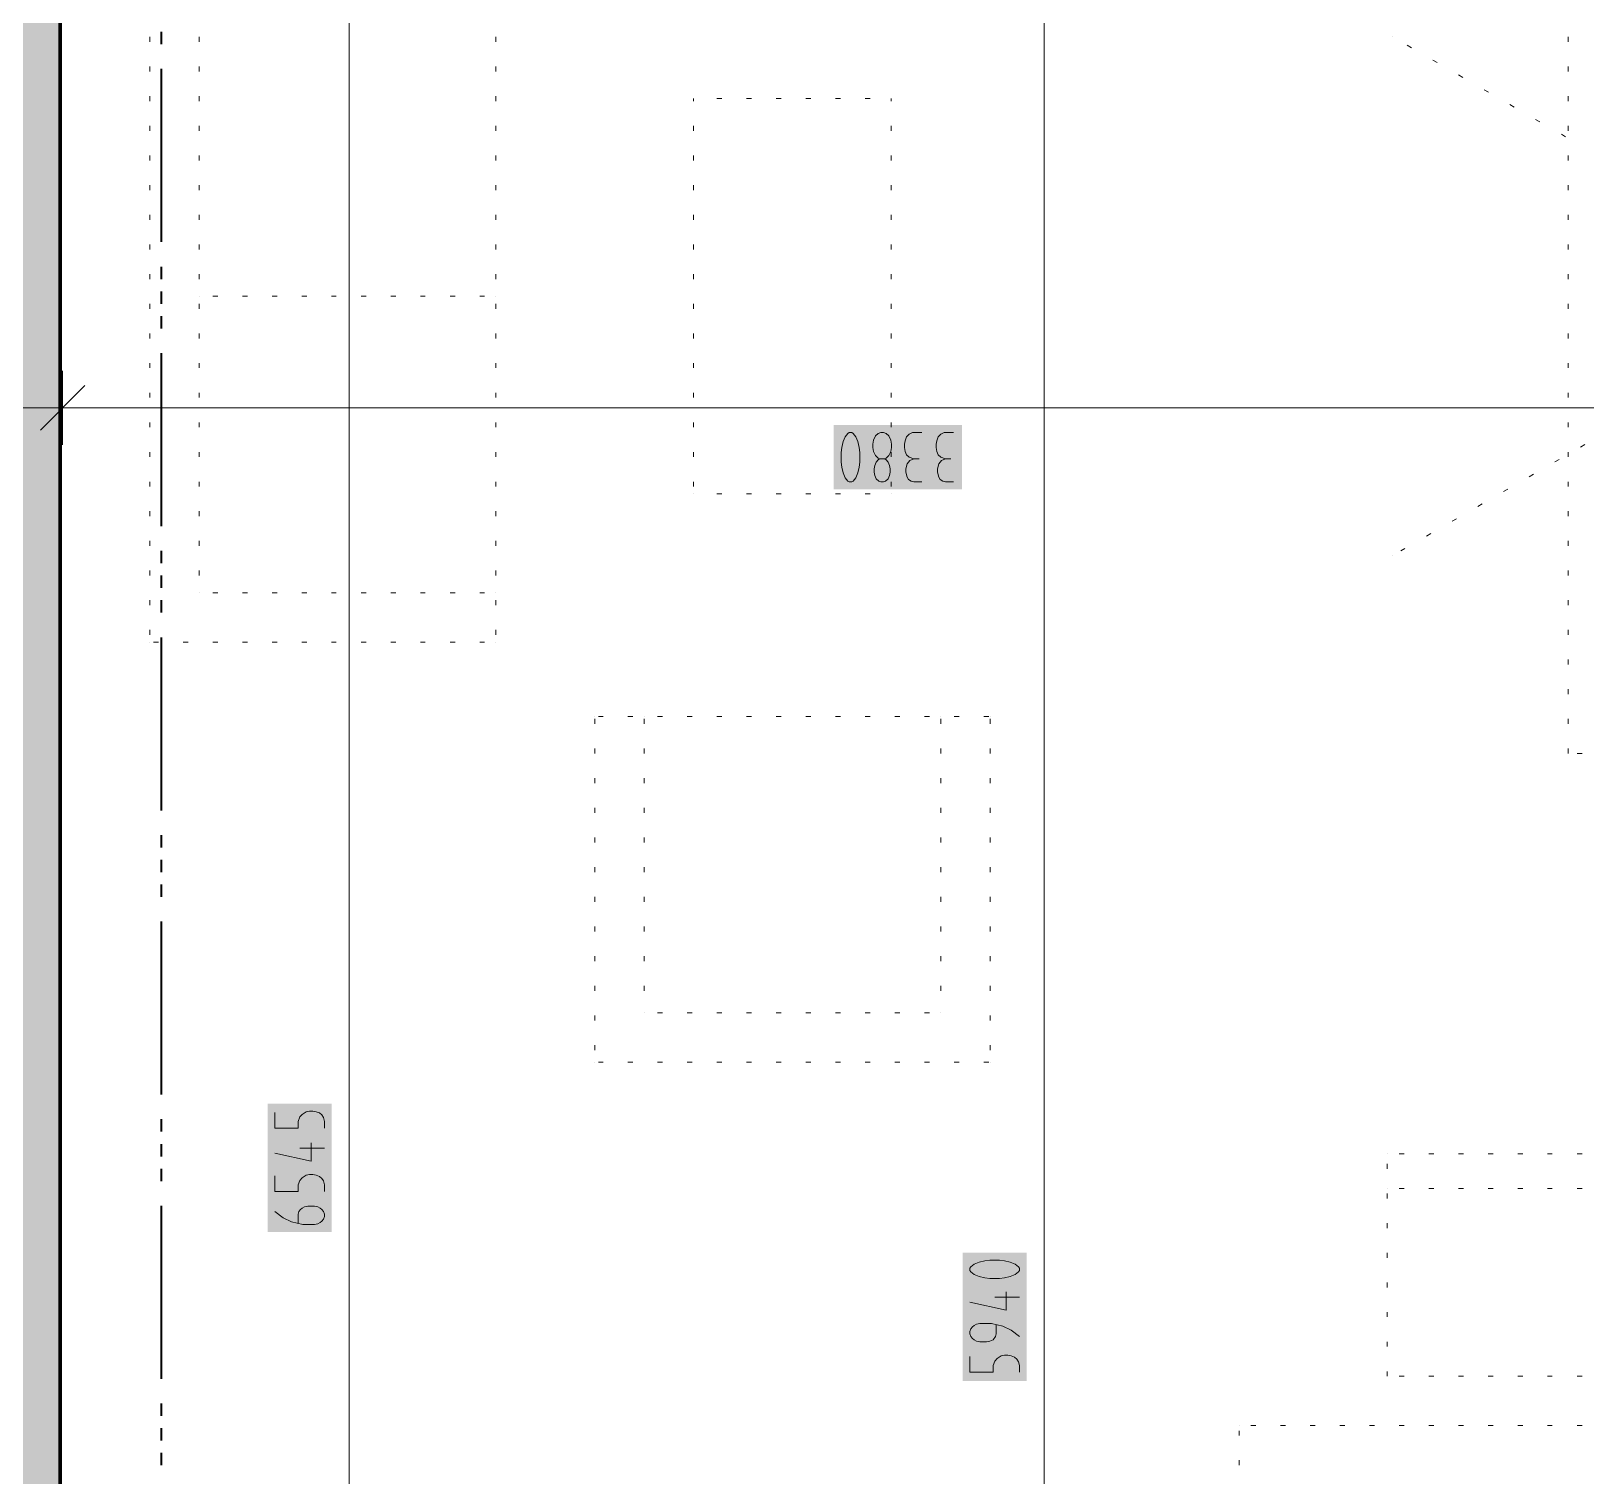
# Model space of a CAD drawing. Header units: millimetres. Extents: x 0 to 594, y 0 to 420.
# Drawn here: x 177.71 to 206.52, y 283.33 to 310.1 of the extents above; entities that cross this region are included whole.
import ezdxf

# ---------------------------------------------------------------- set-up
doc = ezdxf.new("R2010")
doc.units = ezdxf.units.MM
doc.header["$LTSCALE"] = 8
for name, color, linetype in [('PDF_Koty delkove', 7, 'Continuous'), ('PDF_Nabytek', 7, 'Continuous'), ('PDF_Pozarni useky', 7, 'Continuous'), ('PDF_Steny obvodove nosne', 7, 'Continuous')]:
    doc.layers.add(name, color=color, linetype=linetype)

msp = doc.modelspace()

# ---------------------------------------------------------------- hatches: boundary and pattern name
at = {"layer": 'PDF_Steny obvodove nosne', "true_color": 0xc0c0c0, "transparency": 33554559}
msp.add_hatch(color=9, dxfattribs=at).paths.add_polyline_path([(176.414, 316.773), (176.414, 236.45), (178.246, 236.45), (178.246, 319), (178.246, 321.269), (176.414, 320.656)])

# ---------------------------------------------------------------- linework, layer by layer
at = {"layer": 'PDF_Koty delkove', "lineweight": 18}
for points in [[(183.6, 257.744), (183.6, 259.072), (183.6, 319)], [(196.478, 190.656), (196.478, 207.784), (196.478, 216.165), (196.478, 217.812), (196.478, 220.285), (196.478, 222.575), (196.478, 236.313), (196.478, 238.786), (196.478, 257.744), (196.478, 259.072), (196.478, 313.476)], [(178.291, 303.805), (178.291, 303.118), (178.291, 302.432)], [(178.703, 303.531), (177.879, 302.706)], [(235.992, 303.118), (234.068, 303.118), (210.576, 303.118), (209.248, 303.118), (178.291, 303.118), (176.368, 303.118), (151.365, 303.118), (145.411, 303.118), (144.083, 303.118), (112.577, 303.118), (109.188, 303.118)], [(194.209, 302.661), (194.038, 302.661), (193.978, 302.629), (193.928, 302.584), (193.904, 302.508), (193.892, 302.446), (193.892, 302.385), (193.904, 302.309), (193.928, 302.248), (193.978, 302.203), (194.063, 302.171)], [(194.797, 302.661), (194.626, 302.661), (194.565, 302.629), (194.515, 302.584), (194.491, 302.508), (194.479, 302.446), (194.479, 302.385), (194.491, 302.309), (194.515, 302.248)], [(194.515, 302.248), (194.565, 302.203), (194.65, 302.171)], [(193.536, 301.759), (193.5, 301.745), (193.451, 301.745), (193.415, 301.759), (193.365, 301.805), (193.341, 301.866), (193.329, 301.927), (193.329, 301.988), (193.341, 302.05), (193.365, 302.11), (193.402, 302.156), (193.426, 302.171)], [(193.525, 302.171), (193.549, 302.156), (193.586, 302.11), (193.61, 302.05), (193.622, 301.988), (193.622, 301.927), (193.61, 301.866), (193.586, 301.805), (193.536, 301.759)], [(194.209, 301.745), (194.063, 301.745), (194.013, 301.759), (193.965, 301.79), (193.94, 301.836), (193.916, 301.927), (193.916, 301.988), (193.94, 302.08), (193.989, 302.141), (194.063, 302.171), (194.16, 302.171)], [(194.797, 301.745), (194.65, 301.745), (194.601, 301.759), (194.552, 301.79), (194.527, 301.836), (194.503, 301.927), (194.503, 301.988), (194.527, 302.08), (194.576, 302.141), (194.65, 302.171), (194.747, 302.171)], [(182.226, 290.064), (182.226, 289.77), (182.653, 289.77), (182.653, 289.893), (182.684, 289.978), (182.73, 290.027), (182.806, 290.076), (182.866, 290.088), (182.928, 290.088), (182.989, 290.076), (183.05, 290.052), (183.095, 290.015), (183.127, 289.966), (183.142, 289.893), (183.142, 289.77)], [(182.898, 289.501), (182.898, 289.158), (182.226, 289.306)], [(183.142, 289.403), (182.684, 289.403)], [(182.226, 288.89), (182.226, 288.596), (182.653, 288.596), (182.653, 288.719), (182.684, 288.804), (182.73, 288.853), (182.806, 288.902), (182.866, 288.914), (182.928, 288.914), (182.989, 288.902), (183.05, 288.877), (183.095, 288.841), (183.127, 288.792), (183.142, 288.719), (183.142, 288.596)], [(182.531, 288.033), (182.378, 288.107), (182.226, 288.229)], [(182.653, 288.009), (182.653, 288.18), (182.669, 288.229), (182.699, 288.266), (182.73, 288.29), (182.775, 288.314), (182.836, 288.327), (182.958, 288.327), (183.019, 288.314), (183.065, 288.29), (183.095, 288.266), (183.127, 288.229), (183.142, 288.18), (183.142, 288.132), (183.127, 288.083), (183.095, 288.046), (183.065, 288.022), (183.019, 287.997), (182.958, 287.984), (182.745, 287.984), (182.531, 288.033)], [(195.775, 286.739), (195.775, 286.396), (195.104, 286.544)], [(196.02, 286.641), (195.562, 286.641)], [(196.02, 285.908), (195.867, 286.03), (195.714, 286.103), (195.5, 286.152), (195.286, 286.152), (195.226, 286.139), (195.18, 286.115), (195.15, 286.091), (195.118, 286.054), (195.104, 286.005)], [(195.104, 286.005), (195.104, 285.957), (195.118, 285.908), (195.15, 285.871), (195.18, 285.847), (195.226, 285.822), (195.286, 285.809), (195.409, 285.809), (195.469, 285.822), (195.531, 285.847), (195.576, 285.908), (195.592, 285.957), (195.592, 286.128)], [(195.104, 285.541), (195.104, 285.247), (195.531, 285.247), (195.531, 285.37), (195.562, 285.455), (195.607, 285.504), (195.683, 285.552), (195.744, 285.565), (195.805, 285.565), (195.867, 285.552), (195.927, 285.528), (195.973, 285.491), (196.004, 285.443), (196.02, 285.37), (196.02, 285.247)]]:
    msp.add_lwpolyline(points, dxfattribs=at)
for points in [[(192.717, 302.293), (192.717, 302.11), (192.73, 302.019), (192.754, 301.912), (192.791, 301.821), (192.839, 301.759), (192.864, 301.745), (192.913, 301.745), (192.938, 301.759), (192.986, 301.821), (193.023, 301.912), (193.048, 302.019), (193.06, 302.11), (193.06, 302.293), (193.048, 302.385), (193.023, 302.492), (192.986, 302.584), (192.938, 302.645), (192.913, 302.661), (192.864, 302.661), (192.839, 302.645), (192.791, 302.584), (192.754, 302.492), (192.73, 302.385)], [(193.305, 302.446), (193.305, 302.385), (193.317, 302.309), (193.353, 302.233), (193.402, 302.187), (193.426, 302.171), (193.525, 302.171), (193.549, 302.187), (193.598, 302.233), (193.635, 302.309), (193.647, 302.385), (193.647, 302.446), (193.635, 302.522), (193.598, 302.599), (193.549, 302.645), (193.5, 302.661), (193.451, 302.661), (193.402, 302.645), (193.353, 302.599), (193.317, 302.522)], [(195.652, 287.326), (195.469, 287.326), (195.378, 287.314), (195.271, 287.289), (195.18, 287.253), (195.118, 287.204), (195.104, 287.179), (195.104, 287.131), (195.118, 287.106), (195.18, 287.058), (195.271, 287.021), (195.378, 286.996), (195.469, 286.983), (195.652, 286.983), (195.744, 286.996), (195.851, 287.021), (195.943, 287.058), (196.004, 287.106), (196.02, 287.131), (196.02, 287.179), (196.004, 287.204), (195.943, 287.253), (195.851, 287.289), (195.744, 287.314)]]:
    msp.add_lwpolyline(points, close=True, dxfattribs=at)
at = {"layer": 'PDF_Koty delkove', "color": 7, "lineweight": 18, "true_color": 0xffffff, "transparency": 33554559}
for points in [[(194.959, 302.798), (192.58, 302.798), (194.959, 301.607), (192.58, 301.607)], [(183.279, 287.847), (183.279, 290.225), (182.089, 287.847), (182.089, 290.225)], [(196.157, 285.085), (196.157, 287.463), (194.966, 285.085), (194.966, 287.463)]]:
    msp.add_solid(points, dxfattribs=at)
at = {"layer": 'PDF_Nabytek', "lineweight": 13}
for points in [[(179.908, 309.901), (179.908, 309.993)], [(180.824, 309.901), (180.824, 309.993)], [(186.319, 309.901), (186.319, 309.993)], [(202.938, 309.991), (202.938, 309.991)], [(206.188, 309.901), (206.188, 309.993)], [(203.285, 309.791), (203.205, 309.837)], [(179.908, 309.352), (179.908, 309.444)], [(180.824, 309.352), (180.824, 309.444)], [(186.319, 309.352), (186.319, 309.444)], [(203.761, 309.516), (203.681, 309.562)], [(206.188, 309.352), (206.188, 309.444)], [(204.237, 309.242), (204.157, 309.287)], [(179.908, 308.802), (179.908, 308.894)], [(180.824, 308.802), (180.824, 308.894)], [(186.319, 308.802), (186.319, 308.894)], [(189.982, 308.85), (189.982, 308.85)], [(189.982, 308.802), (189.982, 308.85)], [(189.982, 308.85), (189.982, 308.85)], [(190.507, 308.85), (190.416, 308.85)], [(191.057, 308.85), (190.965, 308.85)], [(191.606, 308.85), (191.515, 308.85)], [(192.156, 308.85), (192.064, 308.85)], [(192.705, 308.85), (192.614, 308.85)], [(193.255, 308.85), (193.163, 308.85)], [(193.646, 308.85), (193.646, 308.85)], [(193.646, 308.802), (193.646, 308.85)], [(193.646, 308.85), (193.646, 308.85)], [(204.712, 308.967), (204.633, 309.013)], [(206.188, 308.802), (206.188, 308.894)], [(205.188, 308.692), (205.109, 308.738)], [(179.908, 308.253), (179.908, 308.344)], [(180.824, 308.253), (180.824, 308.344)], [(186.319, 308.253), (186.319, 308.344)], [(189.982, 308.253), (189.982, 308.344)], [(193.646, 308.253), (193.646, 308.344)], [(205.664, 308.417), (205.585, 308.463)], [(206.188, 308.253), (206.188, 308.344)], [(206.14, 308.143), (206.061, 308.188)], [(179.908, 307.703), (179.908, 307.795)], [(180.824, 307.703), (180.824, 307.795)], [(186.319, 307.703), (186.319, 307.795)], [(189.982, 307.703), (189.982, 307.795)], [(193.646, 307.703), (193.646, 307.795)], [(206.188, 307.703), (206.188, 307.795)], [(179.908, 307.154), (179.908, 307.245)], [(180.824, 307.154), (180.824, 307.245)], [(186.319, 307.154), (186.319, 307.245)], [(189.982, 307.154), (189.982, 307.245)], [(193.646, 307.154), (193.646, 307.245)], [(206.188, 307.154), (206.188, 307.245)], [(179.908, 306.604), (179.908, 306.696)], [(180.824, 306.604), (180.824, 306.696)], [(186.319, 306.604), (186.319, 306.696)], [(189.982, 306.604), (189.982, 306.696)], [(193.646, 306.604), (193.646, 306.696)], [(206.188, 306.604), (206.188, 306.696)], [(179.908, 306.055), (179.908, 306.146)], [(180.824, 306.055), (180.824, 306.146)], [(186.319, 306.055), (186.319, 306.146)], [(189.982, 306.055), (189.982, 306.146)], [(193.646, 306.055), (193.646, 306.146)], [(206.188, 306.055), (206.188, 306.146)], [(179.908, 305.505), (179.908, 305.597)], [(180.824, 305.505), (180.824, 305.597)], [(186.319, 305.505), (186.319, 305.597)], [(189.982, 305.505), (189.982, 305.597)], [(193.646, 305.505), (193.646, 305.597)], [(206.188, 305.505), (206.188, 305.597)], [(180.824, 305.187), (180.824, 305.187)], [(181.165, 305.187), (181.074, 305.187)], [(181.715, 305.187), (181.623, 305.187)], [(182.264, 305.187), (182.173, 305.187)], [(182.814, 305.187), (182.722, 305.187)], [(183.363, 305.187), (183.272, 305.187)], [(183.913, 305.187), (183.821, 305.187)], [(184.463, 305.187), (184.371, 305.187)], [(185.012, 305.187), (184.92, 305.187)], [(185.562, 305.187), (185.47, 305.187)], [(186.111, 305.187), (186.02, 305.187)], [(186.319, 305.187), (186.319, 305.187)], [(179.908, 304.956), (179.908, 305.047)], [(180.824, 304.956), (180.824, 305.047)], [(186.319, 304.956), (186.319, 305.047)], [(189.982, 304.956), (189.982, 305.047)], [(193.646, 304.956), (193.646, 305.047)], [(206.188, 304.956), (206.188, 305.047)], [(179.908, 304.406), (179.908, 304.498)], [(180.824, 304.406), (180.824, 304.498)], [(186.319, 304.406), (186.319, 304.498)], [(189.982, 304.406), (189.982, 304.498)], [(193.646, 304.406), (193.646, 304.498)], [(206.188, 304.406), (206.188, 304.498)], [(179.908, 303.857), (179.908, 303.948)], [(180.824, 303.857), (180.824, 303.948)], [(186.319, 303.857), (186.319, 303.948)], [(189.982, 303.857), (189.982, 303.948)], [(193.646, 303.857), (193.646, 303.948)], [(206.188, 303.857), (206.188, 303.948)], [(179.908, 303.307), (179.908, 303.399)], [(180.824, 303.307), (180.824, 303.399)], [(186.319, 303.307), (186.319, 303.399)], [(189.982, 303.307), (189.982, 303.399)], [(193.646, 303.307), (193.646, 303.399)], [(206.188, 303.307), (206.188, 303.399)], [(179.908, 302.758), (179.908, 302.849)], [(180.824, 302.758), (180.824, 302.849)], [(186.319, 302.758), (186.319, 302.849)], [(189.982, 302.758), (189.982, 302.849)], [(193.646, 302.758), (193.646, 302.849)], [(206.188, 302.758), (206.188, 302.849)], [(179.908, 302.208), (179.908, 302.3)], [(180.824, 302.208), (180.824, 302.3)], [(186.319, 302.208), (186.319, 302.3)], [(189.982, 302.208), (189.982, 302.3)], [(193.646, 302.208), (193.646, 302.3)], [(206.188, 302.208), (206.188, 302.3)], [(206.416, 302.39), (206.495, 302.436)], [(205.94, 302.116), (206.019, 302.161)], [(179.908, 301.659), (179.908, 301.75)], [(180.824, 301.659), (180.824, 301.75)], [(186.319, 301.659), (186.319, 301.75)], [(189.982, 301.659), (189.982, 301.75)], [(193.646, 301.659), (193.646, 301.75)], [(205.464, 301.841), (205.543, 301.887)], [(206.188, 301.659), (206.188, 301.75)], [(189.982, 301.523), (189.982, 301.523)], [(189.982, 301.523), (189.982, 301.523)], [(190.507, 301.523), (190.416, 301.523)], [(191.057, 301.523), (190.965, 301.523)], [(191.606, 301.523), (191.515, 301.523)], [(192.156, 301.523), (192.064, 301.523)], [(192.705, 301.523), (192.614, 301.523)], [(193.255, 301.523), (193.163, 301.523)], [(193.646, 301.523), (193.646, 301.523)], [(193.646, 301.523), (193.646, 301.523)], [(204.988, 301.566), (205.068, 301.612)], [(179.908, 301.109), (179.908, 301.201)], [(180.824, 301.109), (180.824, 301.201)], [(186.319, 301.109), (186.319, 301.201)], [(204.036, 301.017), (204.116, 301.062)], [(204.512, 301.291), (204.592, 301.337)], [(206.188, 301.109), (206.188, 301.201)], [(203.561, 300.742), (203.64, 300.788)], [(179.908, 300.56), (179.908, 300.651)], [(180.824, 300.56), (180.824, 300.651)], [(186.319, 300.56), (186.319, 300.651)], [(203.085, 300.467), (203.164, 300.513)], [(206.188, 300.56), (206.188, 300.651)], [(202.938, 300.382), (202.938, 300.382)], [(179.908, 300.01), (179.908, 300.102)], [(180.824, 300.01), (180.824, 300.102)], [(186.319, 300.01), (186.319, 300.102)], [(206.188, 300.01), (206.188, 300.102)], [(180.824, 299.692), (180.824, 299.692)], [(180.824, 299.692), (180.824, 299.692)], [(181.165, 299.692), (181.074, 299.692)], [(181.715, 299.692), (181.623, 299.692)], [(182.264, 299.692), (182.173, 299.692)], [(182.814, 299.692), (182.722, 299.692)], [(183.363, 299.692), (183.272, 299.692)], [(183.913, 299.692), (183.821, 299.692)], [(184.463, 299.692), (184.371, 299.692)], [(185.012, 299.692), (184.92, 299.692)], [(185.562, 299.692), (185.47, 299.692)], [(186.111, 299.692), (186.02, 299.692)], [(186.319, 299.692), (186.319, 299.692)], [(179.908, 299.46), (179.908, 299.552)], [(186.319, 299.46), (186.319, 299.552)], [(206.188, 299.46), (206.188, 299.552)], [(179.908, 298.911), (179.908, 299.003)], [(179.908, 298.776), (179.908, 298.776)], [(179.908, 298.776), (179.908, 298.776)], [(180.066, 298.776), (179.975, 298.776)], [(180.616, 298.776), (180.524, 298.776)], [(181.165, 298.776), (181.074, 298.776)], [(181.715, 298.776), (181.623, 298.776)], [(182.264, 298.776), (182.173, 298.776)], [(182.814, 298.776), (182.722, 298.776)], [(183.363, 298.776), (183.272, 298.776)], [(183.913, 298.776), (183.821, 298.776)], [(184.463, 298.776), (184.371, 298.776)], [(185.012, 298.776), (184.92, 298.776)], [(185.562, 298.776), (185.47, 298.776)], [(186.111, 298.776), (186.02, 298.776)], [(186.319, 298.911), (186.319, 299.003)], [(186.319, 298.776), (186.319, 298.776)], [(186.319, 298.776), (186.319, 298.776)], [(206.188, 298.911), (206.188, 299.003)], [(206.188, 298.361), (206.188, 298.453)], [(206.188, 297.812), (206.188, 297.903)], [(188.151, 297.402), (188.151, 297.402)], [(188.151, 297.402), (188.151, 297.402)], [(188.151, 297.262), (188.151, 297.354)], [(188.309, 297.402), (188.218, 297.402)], [(188.859, 297.402), (188.767, 297.402)], [(189.067, 297.402), (189.067, 297.402)], [(189.067, 297.262), (189.067, 297.354)], [(189.408, 297.402), (189.317, 297.402)], [(189.958, 297.402), (189.866, 297.402)], [(190.507, 297.402), (190.416, 297.402)], [(191.057, 297.402), (190.965, 297.402)], [(191.606, 297.402), (191.515, 297.402)], [(192.156, 297.402), (192.064, 297.402)], [(192.705, 297.402), (192.614, 297.402)], [(193.255, 297.402), (193.163, 297.402)], [(193.804, 297.402), (193.713, 297.402)], [(194.354, 297.402), (194.262, 297.402)], [(194.562, 297.402), (194.562, 297.402)], [(194.562, 297.262), (194.562, 297.354)], [(194.904, 297.402), (194.812, 297.402)], [(195.453, 297.402), (195.361, 297.402)], [(195.478, 297.402), (195.478, 297.402)], [(195.478, 297.402), (195.478, 297.402)], [(195.478, 297.262), (195.478, 297.354)], [(206.188, 297.262), (206.188, 297.354)], [(188.151, 296.713), (188.151, 296.804)], [(189.067, 296.713), (189.067, 296.804)], [(194.562, 296.713), (194.562, 296.804)], [(195.478, 296.713), (195.478, 296.804)], [(206.188, 296.715), (206.188, 296.804)], [(206.188, 296.715), (206.188, 296.715)], [(206.444, 296.715), (206.352, 296.715)], [(188.151, 296.163), (188.151, 296.255)], [(189.067, 296.163), (189.067, 296.255)], [(194.562, 296.163), (194.562, 296.255)], [(195.478, 296.163), (195.478, 296.255)], [(188.151, 295.614), (188.151, 295.705)], [(189.067, 295.614), (189.067, 295.705)], [(194.562, 295.614), (194.562, 295.705)], [(195.478, 295.614), (195.478, 295.705)], [(188.151, 295.064), (188.151, 295.156)], [(189.067, 295.064), (189.067, 295.156)], [(194.562, 295.064), (194.562, 295.156)], [(195.478, 295.064), (195.478, 295.156)], [(188.151, 294.515), (188.151, 294.606)], [(189.067, 294.515), (189.067, 294.606)], [(194.562, 294.515), (194.562, 294.606)], [(195.478, 294.515), (195.478, 294.606)], [(188.151, 293.965), (188.151, 294.057)], [(189.067, 293.965), (189.067, 294.057)], [(194.562, 293.965), (194.562, 294.057)], [(195.478, 293.965), (195.478, 294.057)], [(188.151, 293.416), (188.151, 293.507)], [(189.067, 293.416), (189.067, 293.507)], [(194.562, 293.416), (194.562, 293.507)], [(195.478, 293.416), (195.478, 293.507)], [(188.151, 292.866), (188.151, 292.958)], [(189.067, 292.866), (189.067, 292.958)], [(194.562, 292.866), (194.562, 292.958)], [(195.478, 292.866), (195.478, 292.958)], [(188.151, 292.317), (188.151, 292.408)], [(189.067, 292.317), (189.067, 292.408)], [(194.562, 292.317), (194.562, 292.408)], [(195.478, 292.317), (195.478, 292.408)], [(188.151, 291.767), (188.151, 291.859)], [(189.067, 291.907), (189.067, 291.907)], [(189.067, 291.907), (189.067, 291.907)], [(189.408, 291.907), (189.317, 291.907)], [(189.958, 291.907), (189.866, 291.907)], [(190.507, 291.907), (190.416, 291.907)], [(191.057, 291.907), (190.965, 291.907)], [(191.606, 291.907), (191.515, 291.907)], [(192.156, 291.907), (192.064, 291.907)], [(192.705, 291.907), (192.614, 291.907)], [(193.255, 291.907), (193.163, 291.907)], [(193.804, 291.907), (193.713, 291.907)], [(194.354, 291.907), (194.262, 291.907)], [(194.562, 291.907), (194.562, 291.907)], [(194.562, 291.907), (194.562, 291.907)], [(195.478, 291.767), (195.478, 291.859)], [(188.151, 291.218), (188.151, 291.309)], [(195.478, 291.218), (195.478, 291.309)], [(188.151, 290.991), (188.151, 290.991)], [(188.151, 290.991), (188.151, 290.991)], [(188.309, 290.991), (188.218, 290.991)], [(188.859, 290.991), (188.767, 290.991)], [(189.408, 290.991), (189.317, 290.991)], [(189.958, 290.991), (189.866, 290.991)], [(190.507, 290.991), (190.416, 290.991)], [(191.057, 290.991), (190.965, 290.991)], [(191.606, 290.991), (191.515, 290.991)], [(192.156, 290.991), (192.064, 290.991)], [(192.705, 290.991), (192.614, 290.991)], [(193.255, 290.991), (193.163, 290.991)], [(193.804, 290.991), (193.713, 290.991)], [(194.354, 290.991), (194.262, 290.991)], [(194.904, 290.991), (194.812, 290.991)], [(195.453, 290.991), (195.361, 290.991)], [(195.478, 290.991), (195.478, 290.991)], [(195.478, 290.991), (195.478, 290.991)], [(202.833, 289.296), (202.833, 289.296)], [(202.833, 289.296), (202.833, 289.296)], [(203.146, 289.296), (203.055, 289.296)], [(203.696, 289.296), (203.604, 289.296)], [(204.246, 289.296), (204.154, 289.296)], [(204.795, 289.296), (204.703, 289.296)], [(205.345, 289.296), (205.253, 289.296)], [(205.894, 289.296), (205.802, 289.296)], [(206.444, 289.296), (206.352, 289.296)], [(202.833, 289.019), (202.833, 289.111)], [(202.833, 288.655), (202.833, 288.655)], [(202.833, 288.47), (202.833, 288.562)], [(203.146, 288.655), (203.055, 288.655)], [(203.696, 288.655), (203.604, 288.655)], [(204.246, 288.655), (204.154, 288.655)], [(204.795, 288.655), (204.703, 288.655)], [(205.345, 288.655), (205.253, 288.655)], [(205.894, 288.655), (205.802, 288.655)], [(206.444, 288.655), (206.352, 288.655)], [(202.833, 287.92), (202.833, 288.012)], [(202.833, 287.371), (202.833, 287.462)], [(202.833, 286.821), (202.833, 286.913)], [(202.833, 286.272), (202.833, 286.363)], [(202.833, 285.722), (202.833, 285.814)], [(202.833, 285.175), (202.833, 285.264)], [(202.833, 285.175), (202.833, 285.175)], [(202.833, 285.175), (202.833, 285.175)], [(203.146, 285.175), (203.055, 285.175)], [(203.696, 285.175), (203.604, 285.175)], [(204.246, 285.175), (204.154, 285.175)], [(204.795, 285.175), (204.703, 285.175)], [(205.345, 285.175), (205.253, 285.175)], [(205.894, 285.175), (205.802, 285.175)], [(206.444, 285.175), (206.352, 285.175)], [(200.089, 284.259), (200.089, 284.259)], [(200.089, 284.259), (200.089, 284.259)], [(200.089, 284.074), (200.089, 284.165)], [(200.399, 284.259), (200.307, 284.259)], [(200.948, 284.259), (200.857, 284.259)], [(201.498, 284.259), (201.406, 284.259)], [(202.047, 284.259), (201.956, 284.259)], [(202.597, 284.259), (202.505, 284.259)], [(203.146, 284.259), (203.055, 284.259)], [(203.696, 284.259), (203.604, 284.259)], [(204.246, 284.259), (204.154, 284.259)], [(204.795, 284.259), (204.703, 284.259)], [(205.345, 284.259), (205.253, 284.259)], [(205.894, 284.259), (205.802, 284.259)], [(206.444, 284.259), (206.352, 284.259)], [(200.089, 283.524), (200.089, 283.616)]]:
    msp.add_lwpolyline(points, dxfattribs=at)
at = {"layer": 'PDF_Pozarni useky', "lineweight": 35}
for points in [[(180.123, 309.856), (180.123, 310.085)], [(180.123, 306.192), (180.123, 309.398)], [(180.123, 305.505), (180.123, 305.734)], [(180.123, 305.047), (180.123, 305.276)], [(180.123, 304.589), (180.123, 304.818)], [(180.123, 300.926), (180.123, 304.131)], [(180.123, 300.239), (180.123, 300.468)], [(180.123, 299.781), (180.123, 300.01)], [(180.123, 299.323), (180.123, 299.552)], [(180.123, 295.66), (180.123, 298.865)], [(180.123, 294.973), (180.123, 295.202)], [(180.123, 294.515), (180.123, 294.744)], [(180.123, 294.057), (180.123, 294.286)], [(180.123, 290.393), (180.123, 293.599)], [(180.123, 289.706), (180.123, 289.935)], [(180.123, 289.248), (180.123, 289.477)], [(180.123, 288.79), (180.123, 289.019)], [(180.123, 285.127), (180.123, 288.333)], [(180.123, 284.44), (180.123, 284.669)], [(180.123, 283.982), (180.123, 284.211)], [(180.123, 283.524), (180.123, 283.753)]]:
    msp.add_lwpolyline(points, dxfattribs=at)
at = {"layer": 'PDF_Steny obvodove nosne', "lineweight": 70}
msp.add_lwpolyline([(176.414, 316.773), (176.414, 315.811), (176.414, 313.476), (176.414, 275.833), (176.414, 274.505), (176.414, 245.563), (176.414, 243.228), (176.414, 237.732), (176.414, 236.45), (177.604, 236.45), (178.246, 236.45), (178.246, 238.648), (178.246, 247.67), (178.246, 257.744), (178.246, 319), (178.246, 321.269), (176.414, 320.656), (176.414, 316.956)], close=True, dxfattribs=at)

doc.saveas('drawing.dxf')
